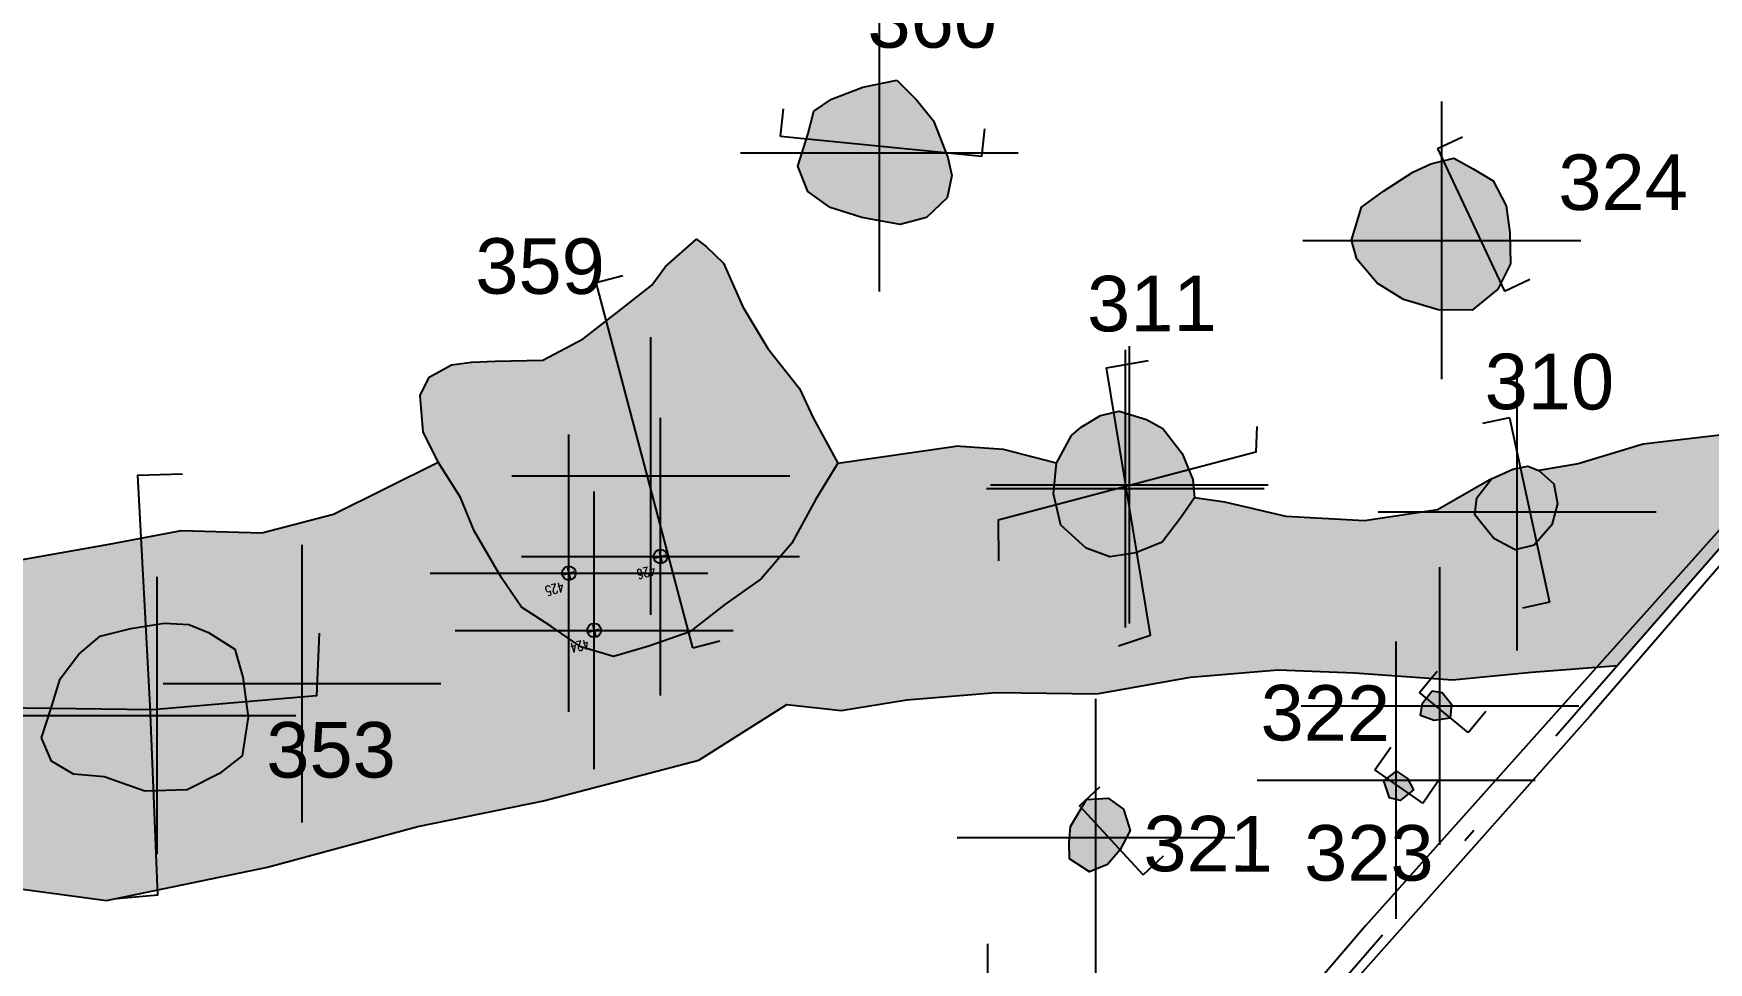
# Model space of a CAD drawing. Header units: millimetres. Extents: x 4462692 to 4462814, y 5793999 to 5794154.
# Drawn here: x 4462760.55 to 4462772.61, y 5794052.28 to 5794058.97 of the extents above; entities that cross this region are included whole.
import ezdxf
from ezdxf.enums import TextEntityAlignment as Align

# ---------------------------------------------------------------- set-up
doc = ezdxf.new("R2010")
doc.units = ezdxf.units.MM
doc.header["$PDMODE"] = 2
doc.header["$PDSIZE"] = -1
doc.linetypes.add('ACAD_ISO10W100', pattern=[18, 12, -3, 0, -3])
for name, color, linetype in [('00Befund', 36, 'Continuous'), ('00BefundNr', 36, 'Continuous'), ('00Profil', 5, 'Continuous'), ('GGok', 50, 'Continuous'), ('GGuk', 7, 'Continuous'), ('Gruben', 252, 'Continuous'), ('GUK', 90, 'ACAD_ISO10W100'), ('Höhenpunkte Befunde', 7, 'Continuous'), ('Keramik Pl.1', 60, 'Continuous'), ('Pfosten', 254, 'Continuous'), ('Salzmünder Kultur', 132, 'Continuous'), ('SBZ EZ', 16, 'Continuous')]:
    doc.layers.add(name, color=color, linetype=linetype)
doc.styles.add('ROMANS', font='ROMANS.shx', dxfattribs={"width": 0.75})
doc.styles.get("Standard").update_dxf_attribs({"font": 'arial.ttf'})

# ---------------------------------------------------------------- blocks, each defined once
blk = doc.blocks.new('MESSPUNKT')
for p, q in [((0, -0.04000000000000003), (0, 0.03999999999999997)), ((0.04, -2.775557561562891e-17), (-0.04, -2.775557561562891e-17))]:
    blk.add_line(p, q)
blk.add_circle((0, -2.775557561562891e-17), 0.05)
at = {"style": 'ROMANS', "width": 0.75, "flags": 1}
for tag, p in [('STANDPUNKT', (-0.05999999999999997, -0.05000000000000002)), ('MESSWERT', (-0.05999999999999999, 0.04999999999999999)), ('KOORDINATEN', (-0.05999999999999998, -0.15))]:
    blk.add_attdef(tag, text='', height=0.07, dxfattribs=at).set_placement(p, align=Align.RIGHT)
at = {"style": 'ROMANS', "width": 0.75}
for tag, p in [('NUMMER', (0.06, 0.05000000000000002)), ('INFO', (0.06, -0.15))]:
    blk.add_attdef(tag, p, '', height=0.07, dxfattribs=at)

msp = doc.modelspace()

# ---------------------------------------------------------------- hatches: boundary and pattern name
at = {"layer": 'Gruben'}
h = msp.add_hatch(color=256, dxfattribs=at)
h.dxf.hatch_style = 1
h.paths.add_polyline_path([(4462751.656888607, 5794055.512043182), (4462751.862225002, 5794055.492641801), (4462752.05935693, 5794055.38404886), (4462752.141568984, 5794055.232217559), (4462752.146630335, 5794055.003440416), (4462752.048350109, 5794054.846524521), (4462751.892505673, 5794054.708445849), (4462751.70382065, 5794054.676040485), (4462751.516318857, 5794054.721685542), (4462751.360511827, 5794054.853670166), (4462751.273636915, 5794054.962565726), (4462751.263535279, 5794055.156871163), (4462751.31713237, 5794055.296769383), (4462751.459783609, 5794055.444119949), (4462751.614060628, 5794055.473637334)])
h.paths.add_polyline_path([(4462755.440671288, 5794058.594653089), (4462755.588903878, 5794058.57214043), (4462755.692721208, 5794058.421722494), (4462755.787050476, 5794058.269421644), (4462755.778837068, 5794058.084235492), (4462755.667826978, 5794057.901545672), (4462755.486503498, 5794057.752199276), (4462755.310305926, 5794057.532696524), (4462755.267042941, 5794057.379618736), (4462755.201801422, 5794057.239267508), (4462755.06638908, 5794057.164277125), (4462754.882742255, 5794057.22501249), (4462754.646947006, 5794057.248615511), (4462754.411747924, 5794057.228537546), (4462754.299854543, 5794057.395801316), (4462754.295582634, 5794057.594263962), (4462754.444593868, 5794057.798788644), (4462754.56329326, 5794057.984957419), (4462754.694036652, 5794058.068988813), (4462754.701382819, 5794058.184662775), (4462754.883794446, 5794058.328188173), (4462754.976156597, 5794058.488755489), (4462755.151469164, 5794058.540690423), (4462755.360017533, 5794058.566744726)])
h.paths.add_polyline_path([(4462756.405959317, 5794056.230629423), (4462756.551162709, 5794056.194043956), (4462756.657398419, 5794056.134459095), (4462756.656286177, 5794055.94249052), (4462756.625364282, 5794055.711164838), (4462756.51999845, 5794055.502141262), (4462756.381158334, 5794055.405559859), (4462756.293981167, 5794055.358894254), (4462756.122817016, 5794055.402354977), (4462756.108207844, 5794055.56706416), (4462756.159522463, 5794055.745474759), (4462756.222740706, 5794055.935640517), (4462756.302023913, 5794056.101380515)])
h.paths.add_polyline_path([(4462766.769574253, 5794058.638494833), (4462766.911474347, 5794058.496523255), (4462767.033420926, 5794058.34530715), (4462767.135958861, 5794058.082374293), (4462767.165892513, 5794057.95224845), (4462767.130496679, 5794057.790838771), (4462766.981801837, 5794057.648573823), (4462766.793463554, 5794057.599239615), (4462766.515981251, 5794057.647934554), (4462766.289286826, 5794057.720323288), (4462766.12935312, 5794057.835590344), (4462766.05712295, 5794058.019110586), (4462766.128387718, 5794058.248214759), (4462766.170856219, 5794058.415528184), (4462766.298262707, 5794058.500985232), (4462766.523439285, 5794058.588957019)])
h = msp.add_hatch(color=256, dxfattribs=at)
h.dxf.hatch_style = 1
h.paths.add_polyline_path([(4462770.612326981, 5794058.034960155), (4462770.779302471, 5794058.07541062), (4462770.917167813, 5794058.00068894), (4462771.061168059, 5794057.912756499), (4462771.156938598, 5794057.733199079), (4462771.183277254, 5794057.541948867), (4462771.186392128, 5794057.315157899), (4462771.096025173, 5794057.132812619), (4462770.911985969, 5794056.982179179), (4462770.665622769, 5794056.98352553), (4462770.417819785, 5794057.058141087), (4462770.226086106, 5794057.177171661), (4462770.081826614, 5794057.348751894), (4462770.042230807, 5794057.484711335), (4462770.114329741, 5794057.724123366), (4462770.272222738, 5794057.839721723), (4462770.483809234, 5794057.9767639)])
h = msp.add_hatch(color=256, dxfattribs=at)
h.dxf.hatch_style = 1
h.paths.add_polyline_path([(4462765.396935176, 5794057.441254273), (4462765.520690171, 5794057.319871203), (4462765.660897837, 5794057.004941505), (4462765.84046127, 5794056.705304036), (4462766.067282845, 5794056.417639988), (4462766.167148155, 5794056.205394666), (4462766.34401446, 5794055.878974938), (4462766.186945739, 5794055.619116857), (4462766.011930766, 5794055.303594603), (4462765.791663365, 5794055.047017212), (4462765.531051517, 5794054.861857918), (4462765.278200166, 5794054.664411733), (4462764.984663909, 5794054.560671907), (4462764.72934236, 5794054.486044171), (4462764.493630067, 5794054.555656225), (4462764.27689642, 5794054.7043861), (4462764.067059563, 5794054.842986958), (4462763.922675083, 5794055.054343798), (4462763.726572092, 5794055.392330949), (4462763.628489902, 5794055.63111215), (4462763.468002169, 5794055.887606551), (4462763.359101107, 5794056.104909386), (4462763.336111711, 5794056.365674953), (4462763.402624982, 5794056.499017573), (4462763.563447044, 5794056.587311488), (4462763.70801055, 5794056.607381549), (4462763.878318205, 5794056.614852493), (4462764.22067594, 5794056.620434657), (4462764.511031974, 5794056.77512467), (4462764.747894872, 5794056.960808133), (4462765.0060152, 5794057.162676524), (4462765.104177396, 5794057.296260565), (4462765.32722614, 5794057.492183573)])
h = msp.add_hatch(color=256, dxfattribs=at)
h.dxf.hatch_style = 1
h.paths.add_polyline_path([(4462761.812446562, 5794054.65942837), (4462762.00353391, 5794054.539305149), (4462762.061111017, 5794054.337451722), (4462762.099030051, 5794054.049300929), (4462762.055314082, 5794053.771340792), (4462761.892813389, 5794053.642929679), (4462761.661035435, 5794053.524823265), (4462761.35526928, 5794053.51587514), (4462761.062167703, 5794053.61931218), (4462760.84172391, 5794053.63934672), (4462760.683040136, 5794053.731939335), (4462760.611708661, 5794053.90115211), (4462760.678774147, 5794054.106092134), (4462760.746566337, 5794054.325247124), (4462760.881040979, 5794054.503945138), (4462761.032340523, 5794054.633772079), (4462761.253093152, 5794054.688366137), (4462761.495370228, 5794054.726620232), (4462761.672961111, 5794054.715910009)], flags=17)
h.paths.add_polyline_path([(4462761.812446562, 5794054.65942837), (4462762.00353391, 5794054.539305149), (4462762.061111017, 5794054.337451722), (4462762.099030051, 5794054.049300929), (4462762.055314082, 5794053.771340792), (4462761.892813389, 5794053.642929679), (4462761.661035435, 5794053.524823265), (4462761.35526928, 5794053.51587514), (4462761.062167703, 5794053.61931218), (4462760.84172391, 5794053.63934672), (4462760.683040136, 5794053.731939335), (4462760.611708661, 5794053.90115211), (4462760.678774147, 5794054.106092134), (4462760.746566337, 5794054.325247124), (4462760.881040979, 5794054.503945138), (4462761.032340523, 5794054.633772079), (4462761.253093152, 5794054.688366137), (4462761.495370228, 5794054.726620232), (4462761.672961111, 5794054.715910009)], flags=17)
at = {"layer": 'Pfosten'}
h = msp.add_hatch(color=256, dxfattribs=at)
h.dxf.hatch_style = 1
h.paths.add_polyline_path([(4462727.8653807, 5794052.010025449), (4462727.969711075, 5794051.890361837), (4462727.931567581, 5794051.765788473), (4462727.860574151, 5794051.677404599), (4462727.75891689, 5794051.617911121), (4462727.691147183, 5794051.612308471), (4462727.583071145, 5794051.659473546), (4462727.492717614, 5794051.719444999), (4462727.501440194, 5794051.817635496), (4462727.525750663, 5794051.908306157), (4462727.554030693, 5794051.955738188), (4462727.689758827, 5794052.036793108), (4462727.75818544, 5794052.006574166)])
h.paths.add_polyline_path([(4462728.256350679, 5794052.971726266), (4462728.299847147, 5794052.855735294), (4462728.305017781, 5794052.740513405), (4462728.265356506, 5794052.640314002), (4462728.126228175, 5794052.606863361), (4462728.029012039, 5794052.57478307), (4462727.885499321, 5794052.666547912), (4462727.837063745, 5794052.792330368), (4462727.860978549, 5794052.873929456), (4462727.899686615, 5794053.055353349), (4462727.989989886, 5794053.084149795), (4462728.127486892, 5794053.04789259), (4462728.188503435, 5794053.001171198)])
h.paths.add_polyline_path([(4462732.558434406, 5794052.789796468), (4462732.557925544, 5794052.722224088), (4462732.530413667, 5794052.641372032), (4462732.417253168, 5794052.547228397), (4462732.340227921, 5794052.491869046), (4462732.236896533, 5794052.442681419), (4462732.154225085, 5794052.449112347), (4462732.0744581, 5794052.576911387), (4462732.091652286, 5794052.662284318), (4462732.182474356, 5794052.747204648), (4462732.281748508, 5794052.770725968), (4462732.377682321, 5794052.795989475), (4462732.514601986, 5794052.847239124)])
h.paths.add_polyline_path([(4462729.994510547, 5794056.854336037), (4462730.01119535, 5794056.775633437), (4462729.973207262, 5794056.672453435), (4462729.865795517, 5794056.614916457), (4462729.767425824, 5794056.553050358), (4462729.660474216, 5794056.528935549), (4462729.570745386, 5794056.533901282), (4462729.491941052, 5794056.622144791), (4462729.445766698, 5794056.704880686), (4462729.468426541, 5794056.820190206), (4462729.526747298, 5794056.880228019), (4462729.58595107, 5794056.913782338), (4462729.707040242, 5794056.962485789), (4462729.768369636, 5794056.985541306), (4462729.886636184, 5794056.961771721), (4462729.99386075, 5794056.916763981)])
h.paths.add_polyline_path([(4462728.703799192, 5794056.620025008), (4462728.730325541, 5794056.528433503), (4462728.767011133, 5794056.420314531), (4462728.736861435, 5794056.307250672), (4462728.680402533, 5794056.205085604), (4462728.577827239, 5794056.163198716), (4462728.444345026, 5794056.187165282), (4462728.403654398, 5794056.241992602), (4462728.293395538, 5794056.352843666), (4462728.301787721, 5794056.542518496), (4462728.3266307, 5794056.565790309), (4462728.420359123, 5794056.639582189), (4462728.526140851, 5794056.68186145), (4462728.629030859, 5794056.656081277)])
h.paths.add_polyline_path([(4462734.644086632, 5794054.276818258), (4462734.643919986, 5794054.192221333), (4462734.647059535, 5794054.063293882), (4462734.565223499, 5794054.002494509), (4462734.49165153, 5794053.932127663), (4462734.406521137, 5794053.86472686), (4462734.291894294, 5794053.740312923), (4462734.175055822, 5794053.754238357), (4462734.052281272, 5794053.748823993), (4462734.019156336, 5794053.811229892), (4462733.994973144, 5794053.918468819), (4462734.054412905, 5794054.015082319), (4462734.122698584, 5794054.142899024), (4462734.194877913, 5794054.228592729), (4462734.296576967, 5794054.261285892), (4462734.382774471, 5794054.299970519), (4462734.51973697, 5794054.337929276), (4462734.578673142, 5794054.311819986)])
h.paths.add_polyline_path([(4462736.16881357, 5794055.208556425), (4462736.234443652, 5794055.133294533), (4462736.16115328, 5794055.039376497), (4462736.07672081, 5794055.018762384), (4462736.00452605, 5794055.054021884), (4462735.961696365, 5794055.08985594), (4462735.961176679, 5794055.203871013), (4462736.033833517, 5794055.228227982)])
h.paths.add_polyline_path([(4462735.54108707, 5794055.434455509), (4462735.590725648, 5794055.344449135), (4462735.635340673, 5794055.303596779), (4462735.611824028, 5794055.244990916), (4462735.532825611, 5794055.251208324), (4462735.463533488, 5794055.23522339), (4462735.438883482, 5794055.298321052), (4462735.431733292, 5794055.366948267), (4462735.452473031, 5794055.42310016)])
h.paths.add_polyline_path([(4462734.319618327, 5794057.107132942), (4462734.400962192, 5794057.072736158), (4462734.40891944, 5794056.979882028), (4462734.3635241, 5794056.907832609), (4462734.273947879, 5794056.904795073), (4462734.229113434, 5794056.958064198), (4462734.196608686, 5794057.02330894), (4462734.229384799, 5794057.090318334), (4462734.248004208, 5794057.130678508)])
h.paths.add_polyline_path([(4462733.589513615, 5794058.959887927), (4462733.711204215, 5794058.929549625), (4462733.772061289, 5794058.89133999), (4462733.832562484, 5794058.78766999), (4462733.866767195, 5794058.688109867), (4462733.864949279, 5794058.585053797), (4462733.859602028, 5794058.507919774), (4462733.7261139, 5794058.486410763), (4462733.625780126, 5794058.494587178), (4462733.531520927, 5794058.55853154), (4462733.455079176, 5794058.685001343), (4462733.441626285, 5794058.808650561), (4462733.467560444, 5794058.923649469)])
h.paths.add_polyline_path([(4462733.302304195, 5794059.150693597), (4462733.421784646, 5794059.076187161), (4462733.465992771, 5794058.974095439), (4462733.415252043, 5794058.815017096), (4462733.414380874, 5794058.72787276), (4462733.369853206, 5794058.600260151), (4462733.191104976, 5794058.550551125), (4462733.041464446, 5794058.59695338), (4462732.894915319, 5794058.687647021), (4462732.9132322, 5794058.89033595), (4462732.935167366, 5794058.960192719), (4462732.969355919, 5794059.080562713), (4462733.064123947, 5794059.176887449), (4462733.177945705, 5794059.198707814)])
h.paths.add_polyline_path([(4462739.54557071, 5794050.276361071), (4462739.577486507, 5794050.02072535), (4462739.643546572, 5794049.855556634), (4462739.654548987, 5794049.67250526), (4462739.65540528, 5794049.459268086), (4462739.586617049, 5794049.259564075), (4462739.515831525, 5794049.133394127), (4462739.383205405, 5794049.101069347), (4462739.179696986, 5794049.169296649), (4462739.046768667, 5794049.325178613), (4462739.017069541, 5794049.457221065), (4462738.938517343, 5794049.605541152), (4462738.889736077, 5794049.786086651), (4462738.846294566, 5794050.017792598), (4462738.935617438, 5794050.203070938), (4462739.052342342, 5794050.284608647), (4462739.121839624, 5794050.398602378), (4462739.261329117, 5794050.434817277), (4462739.422195394, 5794050.373709108), (4462739.500069789, 5794050.343697049)])
h.paths.add_polyline_path([(4462739.27455693, 5794047.380387958), (4462738.865483052, 5794046.96928842), (4462739.022375866, 5794046.934611305), (4462739.140800656, 5794046.944287102), (4462739.191244399, 5794047.011832672), (4462739.249880274, 5794047.154648586), (4462739.264519284, 5794047.307952573)])
h.paths.add_polyline_path([(4462740.074306099, 5794046.734977173), (4462739.840048635, 5794046.981278277), (4462739.770661389, 5794046.870606638), (4462739.76977304, 5794046.753145834), (4462739.857255594, 5794046.695643304), (4462739.992472357, 5794046.693459155)])
h.paths.add_polyline_path([(4462739.997383209, 5794045.451631209), (4462739.971464795, 5794045.324167177), (4462739.857740057, 5794045.201841087), (4462739.706210069, 5794045.192190827), (4462739.557950581, 5794045.232749274), (4462739.518917741, 5794045.320685879), (4462739.567486352, 5794045.471999995), (4462739.698794596, 5794045.539054361), (4462739.835155283, 5794045.554796109), (4462739.93262141, 5794045.514648398)])
h.paths.add_polyline_path([(4462741.108575402, 5794044.031496924), (4462741.199299237, 5794043.865101244), (4462741.263521068, 5794043.710696467), (4462741.163939647, 5794043.564596939), (4462741.045748468, 5794043.4765096), (4462740.877922557, 5794043.474717911), (4462740.706307024, 5794043.553032124), (4462740.691854762, 5794043.702412634), (4462740.738199799, 5794043.863788918), (4462740.836086798, 5794044.042362642), (4462740.987135973, 5794044.029311033)])
h.paths.add_polyline_path([(4462741.511411363, 5794043.047738592), (4462741.579167419, 5794042.934863027), (4462741.618486673, 5794042.829367479), (4462741.597001152, 5794042.666400649), (4462741.469165072, 5794042.58598709), (4462741.381875875, 5794042.565683946), (4462741.186995532, 5794042.629993891), (4462741.098392283, 5794042.760521179), (4462741.122648419, 5794042.846438636), (4462741.156895911, 5794042.957131683), (4462741.271773046, 5794043.069031589), (4462741.42644005, 5794043.068645607)])
h.paths.add_polyline_path([(4462741.927192553, 5794044.657168964), (4462742.023810495, 5794044.521438413), (4462742.108161557, 5794044.370872155), (4462741.970782108, 5794044.245671894), (4462741.806294695, 5794044.205952991), (4462741.713254126, 5794044.281127499), (4462741.66778673, 5794044.445502033), (4462741.730092673, 5794044.570472237), (4462741.809800732, 5794044.684868547)])
h.paths.add_polyline_path([(4462744.652823894, 5794047.297566289), (4462744.849178514, 5794047.221156927), (4462744.88319893, 5794047.101029286), (4462744.882360279, 5794046.956355531), (4462744.757151311, 5794046.821229507), (4462744.646824258, 5794046.769557584), (4462744.445034708, 5794046.76953679), (4462744.326675678, 5794046.925270076), (4462744.268546461, 5794047.052323722), (4462744.396731885, 5794047.207172286), (4462744.50103605, 5794047.262692058)])
h.paths.add_polyline_path([(4462744.782251677, 5794046.38043096), (4462744.840448732, 5794046.225655373), (4462744.812928572, 5794046.073449842), (4462744.706501854, 5794045.918099701), (4462744.567331638, 5794045.944556693), (4462744.410352983, 5794045.982507199), (4462744.36024938, 5794046.109937273), (4462744.304200348, 5794046.22494089), (4462744.340102091, 5794046.379050486), (4462744.472807045, 5794046.49759653), (4462744.594256461, 5794046.461947737), (4462744.68287446, 5794046.442477497)])
h.paths.add_polyline_path([(4462762.560291258, 5794048.924616218), (4462762.675442025, 5794048.999359908), (4462762.812077276, 5794048.914012672), (4462762.857024143, 5794048.813958664), (4462762.762731107, 5794048.723528305), (4462762.674892223, 5794048.669365987), (4462762.581012143, 5794048.714635036), (4462762.513684377, 5794048.827002295)])
h.paths.add_polyline_path([(4462762.486752394, 5794050.302504458), (4462762.660490224, 5794050.332899072), (4462762.744221089, 5794050.290551671), (4462762.831917216, 5794050.169384812), (4462762.812010325, 5794049.97341204), (4462762.715766449, 5794049.874028177), (4462762.519090183, 5794049.924995905), (4462762.426309312, 5794050.067159583), (4462762.438201774, 5794050.206052019)])
h.paths.add_polyline_path([(4462763.199734025, 5794050.488842302), (4462763.337001604, 5794050.553163899), (4462763.479287508, 5794050.480170116), (4462763.542214595, 5794050.328843926), (4462763.513030387, 5794050.161573988), (4462763.353917904, 5794050.089071134), (4462763.210456328, 5794050.129710476), (4462763.123146081, 5794050.220149581), (4462763.112296883, 5794050.378073527)])
h.paths.add_polyline_path([(4462763.907540274, 5794050.368242986), (4462764.0673112, 5794050.326245127), (4462764.160943096, 5794050.2421463), (4462764.106185086, 5794050.093805472), (4462763.999085753, 5794050.016138796), (4462763.864531488, 5794050.089531868), (4462763.814887792, 5794050.18768825), (4462763.852346691, 5794050.324871937)])
h.paths.add_polyline_path([(4462764.157834224, 5794051.084735379), (4462764.375781183, 5794051.112331489), (4462764.517511425, 5794051.051875107), (4462764.640333891, 5794050.854990271), (4462764.60153072, 5794050.689429181), (4462764.455807255, 5794050.518621072), (4462764.249401811, 5794050.46681269), (4462764.056410371, 5794050.600780552), (4462763.997361859, 5794050.786285657), (4462764.042214248, 5794050.940480716)])
h.paths.add_polyline_path([(4462765.545441176, 5794051.397738848), (4462765.676515679, 5794051.483807163), (4462765.87395879, 5794051.516345049), (4462765.960651514, 5794051.438762455), (4462766.041012063, 5794051.29801206), (4462766.012931981, 5794051.129580125), (4462765.891254028, 5794050.983278308), (4462765.739166533, 5794050.961936665), (4462765.627088622, 5794050.978706055), (4462765.49887123, 5794051.088851863), (4462765.480656665, 5794051.275651316)])
h.paths.add_polyline_path([(4462767.440379237, 5794051.630994032), (4462767.580223847, 5794051.573057996), (4462767.637821822, 5794051.435356854), (4462767.603093464, 5794051.293399874), (4462767.477050368, 5794051.23901357), (4462767.313102996, 5794051.263663298), (4462767.262445722, 5794051.341663477), (4462767.269753001, 5794051.518577697), (4462767.332402763, 5794051.591766835)])
h.paths.add_polyline_path([(4462768.494736412, 5794051.408248908), (4462768.614003404, 5794051.456392109), (4462768.740324584, 5794051.35060806), (4462768.734197216, 5794051.199451547), (4462768.676262707, 5794051.062069174), (4462768.522414343, 5794051.040289152), (4462768.37920025, 5794051.108214344), (4462768.318053972, 5794051.212440776), (4462768.332604628, 5794051.365307705)])
h.paths.add_polyline_path([(4462768.134592096, 5794053.456334478), (4462768.289784584, 5794053.466596246), (4462768.400643007, 5794053.387032548), (4462768.448054546, 5794053.233769136), (4462768.374349463, 5794053.090156037), (4462768.28680947, 5794052.987608814), (4462768.156944857, 5794052.934842573), (4462768.011244229, 5794053.028326419), (4462768.009397884, 5794053.14675424), (4462768.018184799, 5794053.260637371)])
edge = h.paths.add_edge_path()
edge.add_line((4462767.778458273, 5794050.920507734), (4462767.699410834, 5794050.855977556))
edge.add_line((4462767.778458272, 5794050.920507735), (4462767.877563691, 5794050.890065828))
edge.add_line((4462767.877563691, 5794050.890065828), (4462767.992340544, 5794050.817468527))
edge.add_line((4462767.992340544, 5794050.817468527), (4462768.048166965, 5794050.685705544))
edge.add_line((4462768.048166965, 5794050.685705544), (4462767.935005892, 5794050.626002001))
edge.add_line((4462767.935005892, 5794050.626002001), (4462767.849417276, 5794050.546425919))
edge.add_line((4462767.849417276, 5794050.546425919), (4462767.748111529, 5794050.622097698))
edge.add_line((4462767.748111529, 5794050.622097698), (4462767.666763736, 5794050.758165724))
edge.add_line((4462767.666763736, 5794050.758165724), (4462767.699399918, 5794050.855978034))
edge.add_line((4462767.699399918, 5794050.855978034), (4462767.778458272, 5794050.920507735))
h = msp.add_hatch(color=256, dxfattribs=at)
h.dxf.hatch_style = 1
h.paths.add_polyline_path([(4462771.049545697, 5794055.767439889), (4462771.20269655, 5794055.8353504), (4462771.312550114, 5794055.85648673), (4462771.391116383, 5794055.827373504), (4462771.498399005, 5794055.730923576), (4462771.524310593, 5794055.585245172), (4462771.484240605, 5794055.43535044), (4462771.35812708, 5794055.288241856), (4462771.221447317, 5794055.255620426), (4462771.066676906, 5794055.336818677), (4462770.987694067, 5794055.435328743), (4462770.929973369, 5794055.50731995), (4462770.944836501, 5794055.630162358)])
h.paths.add_polyline_path([(4462767.778458272, 5794050.920507735), (4462767.877563691, 5794050.890065828), (4462767.992340544, 5794050.817468527), (4462768.048166965, 5794050.685705544), (4462767.935005892, 5794050.626002001), (4462767.849417276, 5794050.546425919), (4462767.748111529, 5794050.622097698), (4462767.666763736, 5794050.758165724), (4462767.699399918, 5794050.855978034)])
h = msp.add_hatch(color=256, dxfattribs=at)
h.dxf.hatch_style = 1
h.paths.add_polyline_path([(4462770.62268983, 5794054.239143862), (4462770.69568066, 5794054.226878813), (4462770.762319514, 5794054.14320115), (4462770.752924203, 5794054.041129082), (4462770.636697266, 5794054.025198713), (4462770.539198247, 5794054.060688173), (4462770.552483646, 5794054.151366906)])
h = msp.add_hatch(color=256, dxfattribs=at)
h.dxf.hatch_style = 1
h.paths.add_polyline_path([(4462770.367397649, 5794053.659361872), (4462770.444414556, 5794053.608103115), (4462770.488433131, 5794053.524927487), (4462770.39228365, 5794053.448876523), (4462770.315764201, 5794053.468194422), (4462770.274794436, 5794053.590083142)])
at = {"layer": 'Salzmünder Kultur'}
h = msp.add_hatch(color=256, dxfattribs=at)
h.dxf.hatch_style = 1
h.paths.add_polyline_path([(4462765.97646117, 5794054.13968699), (4462766.367789516, 5794054.097048641), (4462766.83993455, 5794054.17382867), (4462767.483633985, 5794054.227763748), (4462768.208840756, 5794054.217322653), (4462768.88304029, 5794054.338628594), (4462769.514987865, 5794054.390217118), (4462770.063045944, 5794054.368030363), (4462770.768542476, 5794054.317690509), (4462771.337670772, 5794054.372782244), (4462771.959009517, 5794054.42223849), (4462773.432361444, 5794056.114088545), (4462772.757147149, 5794056.087206321), (4462772.142389237, 5794056.016213392), (4462771.67399638, 5794055.873663156), (4462771.391116383, 5794055.827373504), (4462771.498399005, 5794055.730923576), (4462771.524310593, 5794055.585245172), (4462771.484240605, 5794055.43535044), (4462771.35812708, 5794055.288241856), (4462771.221447317, 5794055.255620426), (4462771.066676906, 5794055.336818677), (4462770.929973369, 5794055.50731995), (4462770.944836501, 5794055.630162358), (4462771.049545697, 5794055.767439889), (4462770.662140231, 5794055.542444371), (4462770.135913604, 5794055.464928974), (4462769.571107053, 5794055.496116436), (4462769.130749097, 5794055.59738091), (4462768.911349977, 5794055.628816409), (4462768.816463808, 5794055.48937018), (4462768.679937179, 5794055.309431953), (4462768.488850157, 5794055.233950527), (4462768.301697263, 5794055.203681332), (4462768.132566004, 5794055.266427715), (4462767.949277258, 5794055.433055872), (4462767.897249173, 5794055.657641568), (4462767.918483373, 5794055.880343358), (4462767.536445617, 5794055.978729319), (4462767.193275776, 5794056.001209426), (4462766.34401446, 5794055.878974938), (4462766.186945739, 5794055.619116857), (4462766.011930766, 5794055.303594603), (4462765.791663365, 5794055.047017212), (4462765.531051517, 5794054.861857918), (4462765.278200166, 5794054.664411733), (4462764.984663909, 5794054.560671907), (4462764.72934236, 5794054.486044171), (4462764.493630067, 5794054.555656225), (4462764.27689642, 5794054.7043861), (4462764.067059563, 5794054.842986958), (4462763.922675083, 5794055.054343798), (4462763.726572092, 5794055.392330949), (4462763.628489902, 5794055.63111215), (4462763.468002169, 5794055.887606551), (4462762.71289737, 5794055.511475001), (4462762.198493887, 5794055.377979134), (4462761.61895166, 5794055.395151708), (4462761.099478382, 5794055.295749193), (4462760.474209876, 5794055.18549751), (4462759.523799701, 5794055.141650731), (4462758.308920516, 5794055.239769128), (4462757.34477099, 5794055.095541852), (4462756.942406434, 5794055.007341421), (4462756.384695298, 5794054.981007089), (4462755.746607065, 5794054.997779754), (4462755.281249902, 5794054.983849819), (4462754.783628801, 5794054.897767453), (4462754.376035341, 5794054.763694146), (4462753.815585266, 5794054.540852766), (4462753.124037539, 5794054.529948461), (4462751.449336172, 5794054.428800751), (4462751.107378684, 5794054.368673617), (4462750.76037595, 5794054.406887856), (4462750.495670429, 5794054.381045013), (4462750.190057768, 5794054.258395575), (4462749.898681186, 5794054.088592979), (4462749.526178077, 5794053.928497867), (4462749.224581587, 5794053.820988965), (4462748.862081712, 5794053.717951667), (4462748.63761045, 5794053.743680859), (4462748.202233022, 5794053.750288701), (4462747.842906562, 5794053.711261578), (4462747.436911106, 5794053.563324695), (4462748.310384712, 5794052.783517093), (4462748.881491866, 5794052.325518033), (4462749.304005985, 5794052.435711509), (4462749.994722179, 5794052.715030751), (4462750.820663567, 5794053.034851224), (4462751.6531164, 5794053.213501754), (4462752.198027561, 5794053.255485482), (4462752.408946569, 5794053.308221765), (4462752.843017767, 5794053.315220598), (4462753.996997878, 5794053.183835275), (4462754.752220689, 5794053.177659465), (4462755.391826125, 5794052.974964686), (4462756.165000806, 5794052.995468331), (4462757.043158804, 5794052.897813006), (4462757.870578672, 5794052.799261897), (4462758.884205157, 5794052.718778785), (4462760.258685769, 5794052.839674586), (4462761.07837335, 5794052.728451597), (4462762.239071409, 5794052.969122722), (4462763.319792536, 5794053.26270089), (4462764.225112972, 5794053.447299545), (4462765.342600411, 5794053.739277749)])
h.paths.add_polyline_path([(4462760.611708661, 5794053.90115211), (4462760.678774147, 5794054.106092134), (4462760.746566337, 5794054.325247124), (4462760.881040979, 5794054.503945138), (4462761.032340523, 5794054.633772079), (4462761.253093152, 5794054.688366137), (4462761.495370228, 5794054.726620232), (4462761.672961111, 5794054.715910009), (4462761.812446562, 5794054.65942837), (4462762.00353391, 5794054.539305149), (4462762.061111017, 5794054.337451722), (4462762.099030051, 5794054.049300929), (4462762.055314082, 5794053.771340792), (4462761.892813389, 5794053.642929679), (4462761.661035435, 5794053.524823265), (4462761.35526928, 5794053.51587514), (4462761.062167703, 5794053.61931218), (4462760.84172391, 5794053.63934672), (4462760.683040136, 5794053.731939335)], flags=16)
at = {"layer": 'SBZ EZ'}
h = msp.add_hatch(color=256, dxfattribs=at)
h.dxf.hatch_style = 1
h.paths.add_polyline_path([(4462767.918483373, 5794055.880343358), (4462768.026567222, 5794056.079109919), (4462768.096213907, 5794056.137975547), (4462768.234917933, 5794056.222453468), (4462768.370189456, 5794056.252866027), (4462768.566026474, 5794056.194064369), (4462768.683129052, 5794056.127920431), (4462768.822150158, 5794055.947793798), (4462768.899510832, 5794055.761127513), (4462768.911349977, 5794055.628816409), (4462768.816463808, 5794055.48937018), (4462768.679937179, 5794055.309431953), (4462768.488850157, 5794055.233950527), (4462768.301697263, 5794055.203681332), (4462768.132566004, 5794055.266427715), (4462767.949277258, 5794055.433055872), (4462767.897249173, 5794055.657641568)])
h = msp.add_hatch(color=256, dxfattribs=at)
h.dxf.hatch_style = 1
h.paths.add_polyline_path([(4462761.812446562, 5794054.65942837), (4462762.00353391, 5794054.539305149), (4462762.061111017, 5794054.337451722), (4462762.099030051, 5794054.049300929), (4462762.055314082, 5794053.771340792), (4462761.892813389, 5794053.642929679), (4462761.661035435, 5794053.524823265), (4462761.35526928, 5794053.51587514), (4462761.062167703, 5794053.61931218), (4462760.84172391, 5794053.63934672), (4462760.683040136, 5794053.731939335), (4462760.611708661, 5794053.90115211), (4462760.678774147, 5794054.106092134), (4462760.746566337, 5794054.325247124), (4462760.881040979, 5794054.503945138), (4462761.032340523, 5794054.633772079), (4462761.253093152, 5794054.688366137), (4462761.495370228, 5794054.726620232), (4462761.672961111, 5794054.715910009)])

# ---------------------------------------------------------------- linework, layer by layer
at = {"layer": '00Befund'}
for points in [[(4462766.769574253, 5794058.638494833, 52.35730923561096), (4462766.911474347, 5794058.496523255, 52.37068701163662), (4462767.033420926, 5794058.34530715, 52.38904134140103), (4462767.135958861, 5794058.082374293, 52.38317828517847), (4462767.165892513, 5794057.95224845, 52.39232109742898), (4462767.130496679, 5794057.790838771, 52.39008717851993), (4462766.981801837, 5794057.648573823, 52.39401631795772), (4462766.793463554, 5794057.599239615, 52.37929295893991), (4462766.515981251, 5794057.647934554, 52.39965748116356), (4462766.289286826, 5794057.720323288, 52.39118166106982), (4462766.12935312, 5794057.835590344, 52.38008366506074), (4462766.05712295, 5794058.019110586, 52.36668727578308), (4462766.128387718, 5794058.248214759, 52.37116064500151), (4462766.170856219, 5794058.415528184, 52.37420273732732), (4462766.298262707, 5794058.500985232, 52.37185106695051), (4462766.523439285, 5794058.588957019, 52.34311654538487)], [(4462770.612326981, 5794058.034960155, 52.29635155491178), (4462770.779302471, 5794058.07541062, 52.29754974441039), (4462770.917167813, 5794058.00068894, 52.31911912358737), (4462771.061168059, 5794057.912756499, 52.31699654584645), (4462771.156938598, 5794057.733199079, 52.33392097065644), (4462771.183277254, 5794057.541948867, 52.33936270465165), (4462771.186392128, 5794057.315157899, 52.33727845264093), (4462771.096025173, 5794057.132812619, 52.35007970109291), (4462770.911985969, 5794056.982179179, 52.36966689018755), (4462770.665622769, 5794056.98352553, 52.36397123709503), (4462770.417819785, 5794057.058141087, 52.37966999119817), (4462770.226086106, 5794057.177171661, 52.38723365684564), (4462770.081826614, 5794057.348751894, 52.34435146054602), (4462770.042230807, 5794057.484711335, 52.37639677670813), (4462770.114329741, 5794057.724123366, 52.3606705861921), (4462770.272222738, 5794057.839721723, 52.34295388486589), (4462770.483809234, 5794057.9767639, 52.32330046585321)], [(4462765.396935176, 5794057.441254273, 52.45052587394275), (4462765.520690171, 5794057.319871203, 52.4422807740375), (4462765.660897837, 5794057.004941505, 52.39386563601784), (4462765.84046127, 5794056.705304036, 52.4348969701532), (4462766.067282845, 5794056.417639988, 52.4313843365826), (4462766.167148155, 5794056.205394666, 52.4501154068239), (4462766.34401446, 5794055.878974938, 52.44624489122998), (4462766.186945739, 5794055.619116857, 52.45367021503807), (4462766.011930766, 5794055.303594603, 52.44517694444949), (4462765.791663365, 5794055.047017212, 52.44352626445288), (4462765.531051517, 5794054.861857918, 52.44682340142572), (4462765.278200166, 5794054.664411733, 52.42483048172562), (4462764.984663909, 5794054.560671907, 52.40228378602114), (4462764.72934236, 5794054.486044171, 52.41328142116163), (4462764.493630067, 5794054.555656225, 52.42459494309605), (4462764.27689642, 5794054.7043861, 52.432727042019), (4462764.067059563, 5794054.842986958, 52.42536794079297), (4462763.922675083, 5794055.054343798, 52.39898349959822), (4462763.726572092, 5794055.392330949, 52.43253034441932), (4462763.628489902, 5794055.63111215, 52.41220000683097), (4462763.468002169, 5794055.887606551, 52.3918938591296), (4462763.359101107, 5794056.104909386, 52.39855169854309), (4462763.336111711, 5794056.365674953, 52.38951029827513), (4462763.402624982, 5794056.499017573, 52.36438301765429), (4462763.563447044, 5794056.587311488, 52.3635712889336), (4462763.70801055, 5794056.607381549, 52.37014367270149), (4462763.878318205, 5794056.614852493, 52.38244761483929), (4462764.22067594, 5794056.620434657, 52.40115808111295), (4462764.511031974, 5794056.77512467, 52.38589823537041), (4462764.747894872, 5794056.960808133, 52.38587257985728), (4462765.0060152, 5794057.162676524, 52.41787159407522), (4462765.104177396, 5794057.296260565, 52.43458230207398), (4462765.32722614, 5794057.492183573, 52.43393953003761)], [(4462767.918483373, 5794055.880343358, 52.40613378078433), (4462768.026567222, 5794056.079109919, 52.40445292665845), (4462768.096213907, 5794056.137975547, 52.40323336743586), (4462768.234917933, 5794056.222453468, 52.38569529235338), (4462768.370189456, 5794056.252866027, 52.38235597298171), (4462768.566026474, 5794056.194064369, 52.40059405884949), (4462768.683129052, 5794056.127920431, 52.37293803777902), (4462768.822150158, 5794055.947793798, 52.38521437985401), (4462768.899510832, 5794055.761127513, 52.39151708604913), (4462768.911349977, 5794055.628816409, 52.38413829299407), (4462768.816463808, 5794055.48937018, 52.41333185905751), (4462768.679937179, 5794055.309431953, 52.40727758571302), (4462768.488850157, 5794055.233950527, 52.43035234104809), (4462768.301697263, 5794055.203681332, 52.41572939447724), (4462768.132566004, 5794055.266427715, 52.43112316452607), (4462767.949277258, 5794055.433055872, 52.43889444115757), (4462767.897249173, 5794055.657641568, 52.41812010919239)], [(4462771.049545697, 5794055.767439889, 52.36269626513149), (4462771.20269655, 5794055.8353504, 52.37177641954531), (4462771.20269655, 5794055.8353504, 52.37177641954531), (4462771.312550114, 5794055.85648673, 52.37960710400966), (4462771.391116383, 5794055.827373504, 52.38660291206361), (4462771.498399005, 5794055.730923576, 52.37243672430031), (4462771.524310593, 5794055.585245172, 52.37647553111219), (4462771.484240605, 5794055.43535044, 52.39533540962202), (4462771.35812708, 5794055.288241856, 52.38379188670297), (4462771.221447317, 5794055.255620426, 52.39102963632831), (4462771.066676906, 5794055.336818677, 52.38223964123154), (4462770.987694067, 5794055.435328743, 52.37526422635878), (4462770.929973369, 5794055.50731995, 52.37016658966149), (4462770.944836501, 5794055.630162358, 52.38957792934707)], [(4462761.812446562, 5794054.65942837, 52.50017271394972), (4462762.00353391, 5794054.539305149, 52.48680832654918), (4462762.061111017, 5794054.337451722, 52.4847880955449), (4462762.099030051, 5794054.049300929, 52.49474885902146), (4462762.055314082, 5794053.771340792, 52.4904111296928), (4462761.892813389, 5794053.642929679, 52.50272297762422), (4462761.661035435, 5794053.524823265, 52.49005114537977), (4462761.35526928, 5794053.51587514, 52.50148478037863), (4462761.062167703, 5794053.61931218, 52.51742766046209), (4462760.84172391, 5794053.63934672, 52.51616211788496), (4462760.683040136, 5794053.731939335, 52.52116683409804), (4462760.611708661, 5794053.90115211, 52.52367229233005), (4462760.678774147, 5794054.106092134, 52.49904188231449), (4462760.746566337, 5794054.325247124, 52.49871160877319), (4462760.881040979, 5794054.503945138, 52.49826348121678), (4462761.032340523, 5794054.633772079, 52.50113813050939), (4462761.253093152, 5794054.688366137, 52.50000008905772), (4462761.495370228, 5794054.726620232, 52.50868874441767), (4462761.672961111, 5794054.715910009, 52.49620236983083)], [(4462770.62268983, 5794054.239143862, 52.31196505114258), (4462770.69568066, 5794054.226878813, 52.31675327599896), (4462770.762319514, 5794054.14320115, 52.30323764927289), (4462770.752924203, 5794054.041129082, 52.31083178902281), (4462770.636697266, 5794054.025198713, 52.31259318918728), (4462770.539198247, 5794054.060688173, 52.31047433209642), (4462770.552483646, 5794054.151366906, 52.30848546704783)], [(4462770.367397649, 5794053.659361872, 52.31228947019645), (4462770.444414556, 5794053.608103115, 52.32298459502181), (4462770.488433131, 5794053.524927487, 52.32214181185009), (4462770.39228365, 5794053.448876523, 52.31823048052411), (4462770.315764201, 5794053.468194422, 52.31493764967308), (4462770.274794436, 5794053.590083142, 52.31618204047754)], [(4462768.134592096, 5794053.456334478, 52.38712143836347), (4462768.289784584, 5794053.466596246, 52.38020708418571), (4462768.400643007, 5794053.387032548, 52.37764430049992), (4462768.448054546, 5794053.233769136, 52.38130930366151), (4462768.374349463, 5794053.090156037, 52.38882848710182), (4462768.28680947, 5794052.987608814, 52.3966288969923), (4462768.156944857, 5794052.934842573, 52.40767589294046), (4462768.011244229, 5794053.028326419, 52.40539613341025), (4462768.009397884, 5794053.14675424, 52.40878764794161), (4462768.018184799, 5794053.260637371, 52.40909215836837)]]:
    msp.add_polyline3d(points, close=True, dxfattribs=at)
for points in [[(4462760.474209876, 5794055.18549751, 52.49823928032856), (4462761.099478382, 5794055.295749193, 52.52018363105708), (4462761.61895166, 5794055.395151708, 52.49520159330223), (4462762.198493887, 5794055.377979134, 52.45299778628487), (4462762.71289737, 5794055.511475001, 52.42860786058463), (4462763.468002169, 5794055.887606551, 52.3918938591296), (4462763.359101107, 5794056.104909386, 52.39855169854309), (4462763.336111711, 5794056.365674953, 52.38951029827513), (4462763.402624982, 5794056.499017573, 52.36438301765429), (4462763.563447044, 5794056.587311488, 52.3635712889336), (4462763.70801055, 5794056.607381549, 52.37014367270149), (4462763.878318205, 5794056.614852493, 52.38244761483929), (4462764.22067594, 5794056.620434657, 52.40115808111295), (4462764.511031974, 5794056.77512467, 52.38589823537041), (4462764.747894872, 5794056.960808133, 52.38587257985728), (4462765.0060152, 5794057.162676524, 52.41787159407522), (4462765.104177396, 5794057.296260565, 52.43458230207398), (4462765.32722614, 5794057.492183573, 52.43393953003761), (4462765.396935176, 5794057.441254273, 52.45052587394275)], [(4462772.757147149, 5794056.087206321, 52.34492803391095), (4462772.142389237, 5794056.016213392, 52.34989423340539), (4462771.67399638, 5794055.873663156, 52.36353983282697), (4462771.391116383, 5794055.827373504, 52.38660291206361), (4462771.498399005, 5794055.730923576, 52.37243672430031), (4462771.524310593, 5794055.585245172, 52.37647553111219), (4462771.484240605, 5794055.43535044, 52.39533540962202), (4462771.35812708, 5794055.288241856, 52.38379188670297), (4462771.221447317, 5794055.255620426, 52.39102963632831), (4462771.066676906, 5794055.336818677, 52.38223964123154), (4462770.929973369, 5794055.50731995, 52.37016658966149), (4462770.944836501, 5794055.630162358, 52.38957792934707), (4462771.049545697, 5794055.767439889, 52.36269626513149), (4462770.662140231, 5794055.542444371, 52.34914337754435), (4462770.135913604, 5794055.464928974, 52.29651609762277), (4462769.571107053, 5794055.496116436, 52.33083683596578), (4462769.130749097, 5794055.59738091, 52.38020318233794), (4462768.911349977, 5794055.628816409, 52.38413829299407), (4462768.816463808, 5794055.48937018, 52.41333185905751), (4462768.679937179, 5794055.309431953, 52.40727758571302), (4462768.488850157, 5794055.233950527, 52.43035234104809), (4462768.301697263, 5794055.203681332, 52.41572939447724), (4462768.132566004, 5794055.266427715, 52.43112316452607), (4462767.949277258, 5794055.433055872, 52.43889444115757), (4462767.897249173, 5794055.657641568, 52.41812010919239), (4462767.918483373, 5794055.880343358, 52.40613378078433), (4462767.536445617, 5794055.978729319, 52.406370214665), (4462767.193275776, 5794056.001209426, 52.42475731444028)], [(4462766.34401446, 5794055.878974938, 52.44624489122998), (4462767.193275776, 5794056.001209426, 52.42475731444028)], [(4462760.258685769, 5794052.839674586, 52.5005049545025), (4462761.07837335, 5794052.728451597, 52.50069427732615), (4462762.239071409, 5794052.969122722, 52.46297406618851), (4462763.319792536, 5794053.26270089, 52.47415513456781), (4462764.225112972, 5794053.447299545, 52.47213152629593), (4462765.342600411, 5794053.739277749, 52.42635674924168), (4462765.97646117, 5794054.13968699, 52.44189603533232), (4462766.367789516, 5794054.097048641, 52.43486779030263), (4462766.83993455, 5794054.17382867, 52.42443017855385), (4462767.483633985, 5794054.227763748, 52.41369960139309), (4462768.208840756, 5794054.217322653, 52.36567019669201), (4462768.88304029, 5794054.338628594, 52.344672636631), (4462769.514987865, 5794054.390217118, 52.30722806504127), (4462770.063045944, 5794054.368030363, 52.3138867853022), (4462770.768542476, 5794054.317690509, 52.30663587567778), (4462771.337670772, 5794054.372782244, 52.3277157924349), (4462771.337670772, 5794054.372782244, 52.3277157924349), (4462771.959009516, 5794054.42223849, 52.73400428737618)]]:
    msp.add_polyline3d(points, dxfattribs=at)
at = {"layer": '00Profil'}
for p, q in [((4462765.932211378, 5794058.233309638, 52.35942606072331), (4462765.952184383, 5794058.432309836, 52.35942606072331)), ((4462767.381598745, 5794058.087839321, 52.33677267211715), (4462767.401571751, 5794058.28683952, 52.33677267211715)), ((4462770.661085803, 5794058.145094801, 52.33990425191587), (4462770.842046181, 5794058.230261355, 52.33990425191587)), ((4462764.603358768, 5794057.179784586, 52.43638760861904), (4462764.796675155, 5794057.231056163, 52.43638760861904)), ((4462771.144044857, 5794057.118911999, 52.36863806302972), (4462771.325005234, 5794057.204078553, 52.36863806302972)), ((4462771.180188623, 5794056.206691686, 52.41632977874269), (4462770.984718845, 5794056.164364792, 52.41632977874269)), ((4462771.468064339, 5794054.877253182, 52.41064557355185), (4462771.272594561, 5794054.834926289, 52.41064557355185)), ((4462765.301400816, 5794054.547859199, 52.45036450884527), (4462765.494717203, 5794054.599130777, 52.45036450884527)), ((4462770.530986484, 5794054.227007357, 52.30655566770747), (4462770.65811148, 5794054.381406954, 52.30655566770747)), ((4462770.881715128, 5794053.938234729, 52.30819175579927), (4462771.008840124, 5794054.092634326, 52.30819175579927)), ((4462770.210601281, 5794053.669422252, 52.31790082275256), (4462770.324415451, 5794053.833879951, 52.31790082275256)), ((4462768.083222435, 5794053.411064609, 52.38131416974569), (4462768.230201189, 5794053.546701056, 52.38131416974569)), ((4462770.555931111, 5794053.430434183, 52.31292779184969), (4462770.66974528, 5794053.594891883, 52.31292779184969)), ((4462768.541304638, 5794052.914676264, 52.3804380824331), (4462768.688283392, 5794053.050312711, 52.3804380824331))]:
    msp.add_line(p, q, dxfattribs=at)
for points in [[(4462767.381598745, 5794058.087839321, 52.33677267211715), (4462765.932211378, 5794058.233309638, 52.35942606072331)], [(4462770.661085803, 5794058.145094801, 52.33990425191587), (4462771.144044857, 5794057.118911999, 52.36863806302972)], [(4462765.301400816, 5794054.547859199, 52.45036450884527), (4462764.603358768, 5794057.179784586, 52.43638760861904)], [(4462768.365008607, 5794054.562142143, 52.40173932328798), (4462768.594734923, 5794054.639812657, 52.37331080617696), (4462768.277622188, 5794056.565628823, 52.36742833732569), (4462768.581982845, 5794056.619905218, 52.36179061934581)], [(4462769.359712532, 5794056.142778523, 52.31074894638186), (4462769.354599096, 5794055.957960771, 52.34495262532528), (4462767.499316201, 5794055.468577016, 52.44395271633675), (4462767.50112046, 5794055.175352434, 52.42047039523914)], [(4462771.180188623, 5794056.206691686, 52.41632977874269), (4462771.468064339, 5794054.877253182, 52.41064557355185)], [(4462761.151005007, 5794052.743931229, 52.48888058974262), (4462761.449258047, 5794052.770284658, 52.51283704439084), (4462761.393142448, 5794054.131921998, 52.50659759293649), (4462761.304042717, 5794055.791708475, 52.46900275371081), (4462761.627200518, 5794055.803592646, 52.47278984003879)], [(4462762.610547558, 5794054.654646516, 52.475730482367), (4462762.592026243, 5794054.20381996, 52.49883215663158), (4462761.409373468, 5794054.102694747, 52.49641860705833), (4462760.307794326, 5794054.117035649, 52.50349621768419), (4462760.186048892, 5794053.691285233, 52.51767271274366)], [(4462770.881715128, 5794053.938234729, 52.30819175579927), (4462770.530986484, 5794054.227007357, 52.30655566770747)], [(4462770.555931111, 5794053.430434183, 52.31292779184969), (4462770.210601281, 5794053.669422252, 52.31790082275256)], [(4462768.541304638, 5794052.914676264, 52.3804380824331), (4462768.083222436, 5794053.411064608, 52.38131416974523)]]:
    msp.add_polyline3d(points, dxfattribs=at)
at = {"layer": 'GGok'}
msp.add_polyline3d([(4462777.82863336, 5794061.091739289, 52.78084786055206), (4462771.760385364, 5794054.059277036, 52.78223988325681), (4462765.533679103, 5794047.041810901, 53.05674119610194), (4462759.668753098, 5794040.205806155, 53.14486681402286), (4462753.453664227, 5794032.999230483, 53.03759180620182), (4462747.603356689, 5794026.25393066, 53.12443015756162), (4462742.013898113, 5794020.039886823, 53.16525329400883), (4462732.903331003, 5794009.652837367, 53.488673165828), (4462726.752226068, 5794002.667889405, 53.45936324094964), (4462723.859134028, 5793999.422714164, 53.5143641395689), (4462723.854608674, 5793999.421882689, 53.50695874891062), (4462716.983687663, 5794004.098115671, 53.30606743626231), (4462709.939263565, 5794010.35205083, 53.30728454087966), (4462705.894986879, 5794013.797960955, 53.30784984551065), (4462701.104338266, 5794018.150593154, 53.2754716301788), (4462695.171330011, 5794023.290883356, 53.26998115270544), (4462692.063635244, 5794026.227883107, 53.30509711474315), (4462698.151517255, 5794033.433060342, 53.33041951933774), (4462704.50159252, 5794040.672957034, 53.40575469102168), (4462710.518703554, 5794047.532801496, 53.31481039446135), (4462715.527522973, 5794053.200159401, 53.14151948876133), (4462718.238555337, 5794056.553583682, 53.04889440078296), (4462724.390001652, 5794063.301395811, 52.91361717686141)], dxfattribs=at)
at = {"layer": 'GGuk', "ltscale": 0.1}
msp.add_polyline3d([(4462732.340686408, 5794067.639663031, -0.4592789365810859), (4462733.885579715, 5794069.405002071, -0.4836189511620432), (4462738.734507189, 5794074.953141261, -0.7072954111558829), (4462742.020235468, 5794078.725011618, -0.7163531031833372), (4462743.423303621, 5794077.78606594, -0.7711200592680143), (4462744.438975365, 5794076.783729866, -0.7761484061334158), (4462747.232983458, 5794079.701148203, -0.7990507987346973), (4462750.940547301, 5794083.672232996, -0.7960129306916315), (4462754.481981036, 5794080.47444491, -0.854594712191556), (4462760.807280278, 5794074.947417264, -0.6837129746631945), (4462766.417547018, 5794070.147314245, -0.5779276570897309), (4462772.465763499, 5794065.245393585, -0.373411439080428), (4462777.490481185, 5794060.774027548, -0.460746193511568), (4462770.142815237, 5794052.545376279, -0.4199257836176002), (4462760.812182224, 5794041.622336425, 0.1264586115235034), (4462757.753822499, 5794044.579944016, 0.0143293349964253), (4462745.655436675, 5794055.084177393, -0.3481392766411773), (4462741.322410988, 5794059.638571335, 0.0420211655350613), (4462734.594249529, 5794065.465648877, -0.557960113630088)], close=True, dxfattribs=at)
at = {"layer": 'GUK', "ltscale": 0.3}
msp.add_line((4462777.490481185, 5794060.774027548, 52.53925380648843), (4462760.812182224, 5794041.622336425, 53.1264586115235), dxfattribs=at)
at = {"layer": 'Höhenpunkte Befunde', "extrusion": (-0.00119976389905326, 5.296673662352476e-05, 0.9999992788802957)}
for p in [(4462766.643316541, 5794058.115313283, 52.40728550342192), (4462770.692459201, 5794057.484496336, 52.34517688613323), (4462764.998070809, 5794055.787733047, 52.48553493774489), (4462768.414308476, 5794055.695923952, 52.436038443504), (4462768.443491144, 5794055.723055887, 52.41937200670509), (4462771.235351164, 5794055.529488199, 52.40393182108346), (4462762.486760362, 5794054.291588161, 52.47980119990916), (4462770.679145586, 5794054.129913059, 52.30573856583214), (4462761.443222436, 5794054.061512763, 52.51246141067259), (4462770.364015892, 5794053.595715832, 52.31578878652999), (4462768.202654922, 5794053.182366824, 52.40331762053302), (4462767.42402517, 5794051.416231581, 52.49327705995711)]:
    msp.add_point(p, dxfattribs=at)
at = {"layer": 'Keramik Pl.1', "extrusion": (-0.00119976389905326, 5.296673662352476e-05, 0.9999992788802957)}
for p in [(4462765.06763941, 5794055.206133924, 52.48134920602843), (4462764.408190225, 5794055.086665504, 52.45626433247071), (4462764.589543281, 5794054.674758309, 52.45300372834663)]:
    msp.add_point(p, dxfattribs=at)

# ---------------------------------------------------------------- block references
ref = msp.add_blockref('MESSPUNKT', (4462761.918676894, 5794055.478824534, -4994.890910663597), dxfattribs=dict(at, rotation=194.1178981687214))
ref.add_attrib('NUMMER', '426', (4462761.872685041, 5794055.415699663, -4994.890910663594), dxfattribs={"layer": '0', "color": 0, "extrusion": (-0.00119976389905326, 5.296673662352476e-05, 0.9999992788802957), "height": 0.07, "rotation": 194.1178981725133, "style": 'ROMANS', "width": 0.75})
ref = msp.add_blockref('MESSPUNKT', (4462761.259198091, 5794055.359357404, -4994.915210663592), dxfattribs=dict(at, rotation=194.1178981687214))
ref.add_attrib('NUMMER', '425', (4462761.213206238, 5794055.296232536, -4994.915210663598), dxfattribs={"layer": '0', "color": 0, "extrusion": (-0.00119976389905326, 5.296673662352476e-05, 0.9999992788802957), "height": 0.07, "rotation": 194.1178981725133, "style": 'ROMANS', "width": 0.75})
ref = msp.add_blockref('MESSPUNKT', (4462761.440547103, 5794054.947450392, -4994.918710663594), dxfattribs=dict(at, rotation=194.1178981687214))
ref.add_attrib('NUMMER', '424', (4462761.394555251, 5794054.884325518, -4994.918710663595), dxfattribs={"layer": '0', "color": 0, "extrusion": (-0.00119976389905326, 5.296673662352476e-05, 0.9999992788802957), "height": 0.07, "rotation": 194.1178981725133, "style": 'ROMANS', "width": 0.75})

# ---------------------------------------------------------------- texts
at = {"layer": '00BefundNr', "extrusion": (0.001150710135589411, -0.0003436641856694235, 0.9999992788802957), "insert": (4462766.557510246, 5794059.272231566, 0.0001907055507217592), "char_height": 0.4, "attachment_point": 1, "text_direction": (0.9999992926063428, 0.00030148200304624945, -0.0011506065427423382)}
msp.add_mtext_dynamic_manual_height_columns('360', width=1.939316798352138, gutter_width=12.5, heights=[0], dxfattribs=at)
at = {"layer": '00BefundNr', "extrusion": (0.001150561492571484, -0.0003441615034714181, 0.9999992788802957), "insert": (4462771.531177946, 5794058.10327073, -0.0001014339527500852), "char_height": 0.4, "attachment_point": 1, "text_direction": (0.9999993295070314, -0.0001307290000227556, -0.001150606542742338)}
msp.add_mtext_dynamic_manual_height_columns('324', width=2.896835843637291, gutter_width=12.5, heights=[0], dxfattribs=at)
at = {"layer": '00BefundNr', "extrusion": (0.00114977488166127, -0.0003467803485793871, 0.9999992788802957), "insert": (4462763.734950132, 5794057.50019548, 0.002149609325897472), "char_height": 0.4, "attachment_point": 1, "text_direction": (0.9999964396619904, -0.002407647799689216, -0.001150606542742338)}
msp.add_mtext_dynamic_manual_height_columns('359', width=4.365951745235634, gutter_width=12.5, heights=[0], dxfattribs=at)
at = {"layer": '00BefundNr', "extrusion": (0.0011517343152006, -0.0003402160429042582, 0.9999992788802957), "insert": (4462768.137869364, 5794057.228249057, 0.001402402041549067), "char_height": 0.4, "attachment_point": 1, "text_direction": (0.9999939040055855, 0.003296673513056818, -0.001150606542742338)}
msp.add_mtext_dynamic_manual_height_columns('311', width=2.48433049006394, gutter_width=12.5, heights=[0], dxfattribs=at)
at = {"layer": '00BefundNr', "extrusion": (0.00114952575775826, -0.0003476052659415918, 0.9999992788802957), "insert": (4462771.001868522, 5794056.668564227, 0.001057373299317987), "char_height": 0.4, "attachment_point": 1, "text_direction": (0.9999944546551507, -0.003125182159784912, -0.001150606542742338)}
msp.add_mtext_dynamic_manual_height_columns('310', width=2.28117123300899, gutter_width=12.5, heights=[0], dxfattribs=at)
at = {"layer": '00BefundNr', "extrusion": (0.001148270800911662, -0.0003517286687685797, 0.9999992788802957), "insert": (4462769.389445499, 5794054.282904307, 52.30786764679306), "char_height": 0.4, "attachment_point": 1, "text_direction": (0.9999767979681146, -0.006714136580421193, -0.001150606542742338)}
msp.add_mtext_dynamic_manual_height_columns('322', width=1.470671117408301, gutter_width=12.5, heights=[0], dxfattribs=at)
at = {"layer": '00BefundNr', "extrusion": (0.001150903951714626, -0.000343014551568422, 0.9999992788802957), "insert": (4462762.229438521, 5794054.013975123, 52.49458665402017), "char_height": 0.4, "attachment_point": 1, "text_direction": (0.9999989630871134, 0.0008659845736591063, -0.001150606542742338)}
msp.add_mtext_dynamic_manual_height_columns('353', width=25.34054710771077, gutter_width=12.5, heights=[0], dxfattribs=at)
at = {"layer": '00BefundNr', "extrusion": (0.001149422533292575, -0.0003479464450447906, 0.9999992788802957), "insert": (4462768.545386436, 5794053.339787754), "char_height": 0.4, "attachment_point": 1, "text_direction": (0.9999934830110497, -0.00342199357291567, -0.0011506065427423378)}
msp.add_mtext_dynamic_manual_height_columns('321', width=1.621615951786453, gutter_width=12.5, heights=[0], dxfattribs=at)
at = {"layer": '00BefundNr', "extrusion": (0.001150555144233704, -0.0003441827257974864, 0.9999992788802957), "insert": (4462769.701415163, 5794053.271969302, 0.000441081591816328), "char_height": 0.4, "attachment_point": 1, "text_direction": (0.99999932692559, -0.00014917422915378117, -0.0011506065427423378)}
msp.add_mtext_dynamic_manual_height_columns('323', width=1.49986241937836, gutter_width=12.5, heights=[0], dxfattribs=at)

doc.saveas('drawing.dxf')
